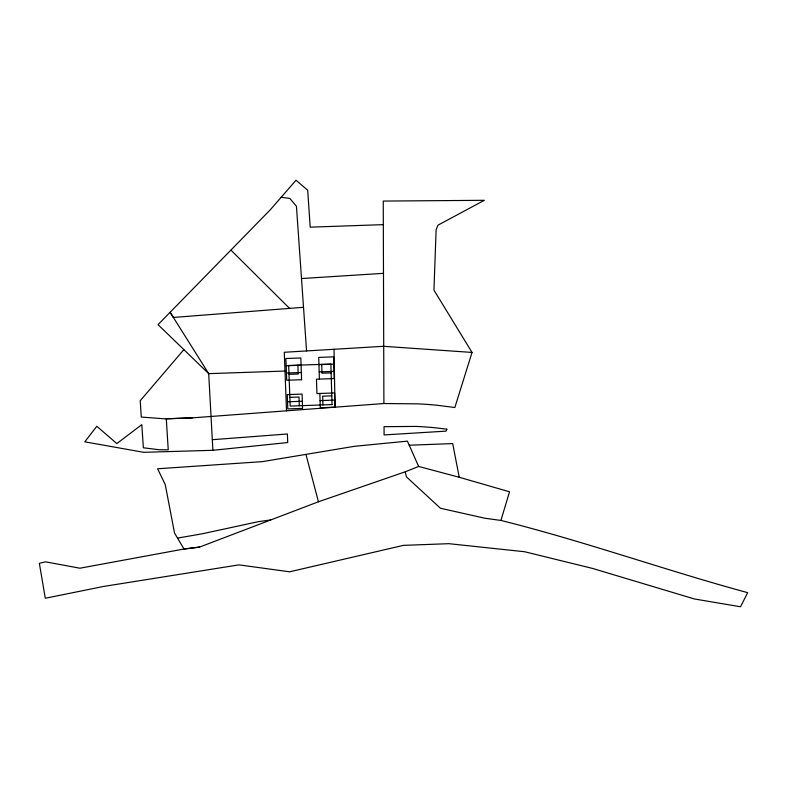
<?xml version="1.0" encoding="UTF-8"?>
<svg xmlns="http://www.w3.org/2000/svg" width="787" height="787" viewBox="0 0 787 787"><rect width="100%" height="100%" fill="white"/><g stroke="black" fill="none" stroke-linecap="round" stroke-linejoin="round"><path stroke-width="1.18" d="M405.256 471.787L406.426 476.863L440.405 508.225L484.841 518.23L500.916 520.443L509.533 491.806L459.234 477.266L418.635 466.455L405.256 471.787L318.45 501.772L199.573 547.083L184.03 549.021L174.527 533.074L165.26 484.654L157.607 468.767L262.396 461.635L354.524 446.288L407.41 441.143L418.635 466.455M383.899 403.534L383.249 201.079L484.339 200.301L437.975 225.161L436.116 229.706L433.942 290.128L472.033 352.438L454.847 407.518L438.103 405.364A317.732 287.029 -13.1 0 0 417.622 403.859L383.899 403.534L192.648 417.838L165.113 418.851L141.296 417.061L140.214 400.74L183.863 349.644M192.648 417.838L166.283 418.802L168.241 449.839L159.22 449.751L143.362 447.773L141.798 424.655L116.84 443.573L96.821 426.279L84.78 441.822L143.696 452.318L212.893 450.302L208.693 373.648L158.039 324.647L270.325 209.745L296.02 180.233L307.697 190.228L310.196 227.168L383.289 224.639M177.508 538.101L201.688 533.901L258.569 521.624L270.649 519.971M199.573 547.093L184.02 549.011L79.88 568.214L45.538 561.839L39.35 563.315L45.302 598.258L103.51 586.463L238.982 564.859L289.626 571.815L403.387 545.371L448.885 543.679L524.663 551.746L592.572 568.44L694.478 598.986L740.567 606.767L747.65 592.65C664.917 570.182 584.111 541.19 500.916 520.443M212.893 450.302L287.717 442.54L287.393 433.981L212.313 439.707M303.516 307.304L173.386 317.456L170.13 312.301L208.693 373.648L284.992 371.051M301.49 278.539L383.387 273.345M409.22 445.226L452.702 443.583L459.234 477.266M287.521 401.783L302.336 401.252M320.073 400.613L334.829 400.071M334.022 349.28L335.026 407.194L320.299 407.735L319.856 393.461M289.862 397.356L299.001 397.032L299.316 405.758M331.789 395.861L322.68 396.186L322.945 404.892M286.153 365.758L301.077 365.257M318.951 364.647L333.816 364.145M286.429 373.008L301.332 372.497M319.178 371.887L334.022 371.375M288.996 374.327L298.184 374.012L297.87 365.168M331.12 372.881L321.972 373.195L321.706 364.361M472.033 352.438L383.525 346.3L284.274 352.281L286.507 410.794M281.185 197.301L289.823 198.422L296.443 206.224L306.566 350.933M230.994 250.187L289.577 308.396M305.986 454.542L318.45 501.772M319.404 379.098L318.725 357.387L333.609 356.895L334.219 378.577L316.463 379.196L316.925 393.569L334.632 392.929L335.026 407.204M446.859 429.2L446.052 431.138L384.095 434.936L384.046 426.672L415.969 426.416A297.693 268.741 -13.1 0 1 438.743 428.177L446.859 429.2M332.035 404.567L290.187 406.092L288.672 365.483L330.874 364.056L332.035 404.567M302.582 408.384L287.796 408.925L287.245 394.621L302.09 394.09L302.582 408.384M301.588 379.718L286.704 380.229L285.878 358.488L300.831 357.987L301.588 379.718"/></g></svg>
